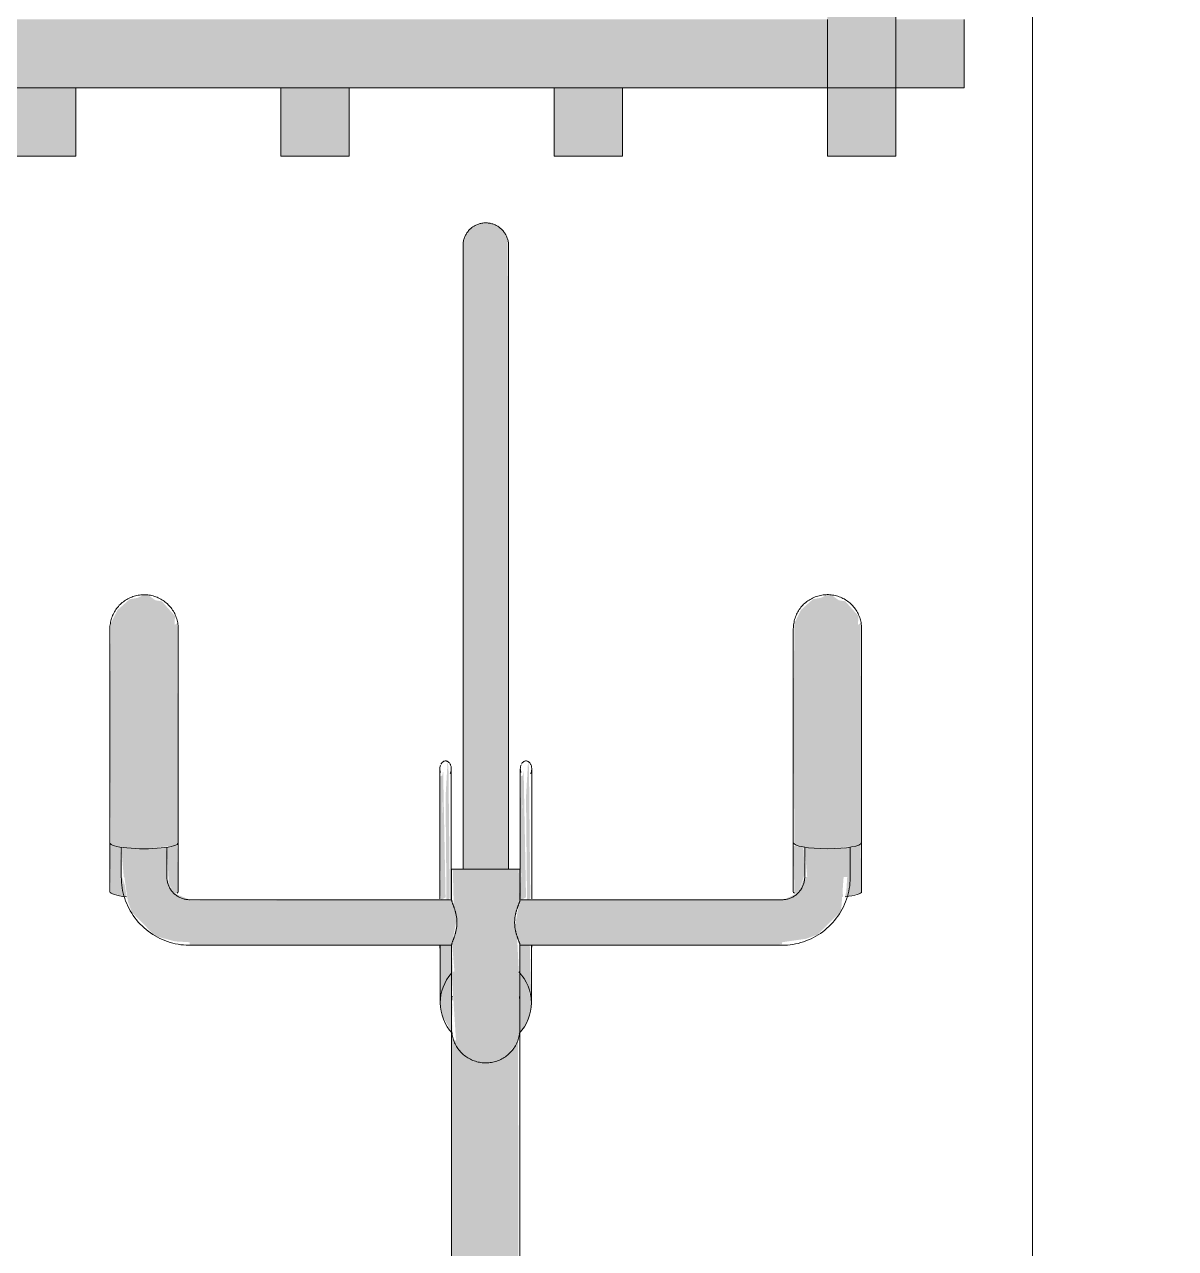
# Model space of a CAD drawing. Header units: inches. Extents: x -180 to 12286, y -2965 to 2717.
# Drawn here: x 937.64 to 962.91, y 1148.64 to 1175.5 of the extents above; entities that cross this region are included whole.
import ezdxf

# ---------------------------------------------------------------- set-up
doc = ezdxf.new("R2010")
doc.units = ezdxf.units.IN
doc.header["$MEASUREMENT"] = 0
doc.linetypes.add('Dash', pattern=[0.25, 0.125, -0.125])
doc.linetypes.add('Hidden 1_8_', pattern=[0.1875, 0.125, -0.0625])
for name, color, linetype, lineweight in [('A-DETL-HDLN-1', 90, 'Hidden 1_8_', 9), ('A-GENM', 5, 'Continuous', 9), ('Q-SPCQ', 91, 'Continuous', 9), ('Q-SPCQ-HDLN', 91, 'Dash', 9)]:
    doc.layers.add(name, color=color, linetype=linetype, lineweight=lineweight)

# ---------------------------------------------------------------- blocks, each defined once
blk = doc.blocks.new('2 x 12 - 2 x 12-673014-Site Plan')
at = {"layer": 'A-GENM'}
for points in [[(1174.113, -944.87), (1174.113, -955.267), (1175.613, -955.267), (1175.613, -886.767), (1174.113, -886.767), (1174.113, -941.699)], [(1172.613, -937.267), (1172.613, -938.767), (1174.113, -938.767), (1174.113, -937.267)], [(1172.613, -943.267), (1172.613, -944.767), (1174.113, -944.767), (1174.113, -943.267)], [(1172.613, -949.267), (1172.613, -950.767), (1174.113, -950.767), (1174.113, -949.267)], [(1172.613, -955.267), (1172.613, -956.767), (1174.113, -956.767), (1174.113, -955.267)], [(1174.113, -956.767), (1281.613, -956.767), (1281.613, -955.267), (1174.113, -955.267)], [(1174.113, -958.267), (1175.613, -958.267), (1175.613, -956.767), (1174.113, -956.767)]]:
    blk.add_hatch(color=256, dxfattribs=at).paths.add_polyline_path(points, flags=0)
for p, q in [((1174.113, -886.767), (1174.113, -955.267)), ((1172.613, -938.767), (1172.613, -937.267)), ((1174.113, -938.767), (1172.613, -938.767)), ((1172.613, -943.267), (1174.113, -943.267)), ((1172.613, -944.767), (1172.613, -943.267)), ((1174.113, -944.767), (1172.613, -944.767)), ((1172.613, -949.267), (1174.113, -949.267)), ((1172.613, -950.767), (1172.613, -949.267)), ((1174.113, -950.767), (1172.613, -950.767)), ((1172.613, -955.267), (1174.113, -955.267)), ((1172.613, -956.767), (1172.613, -955.267)), ((1175.613, -955.267), (1174.113, -955.267)), ((1174.113, -956.767), (1174.113, -955.267)), ((1174.113, -955.267), (1175.613, -955.267)), ((1174.113, -956.767), (1172.613, -956.767)), ((1174.113, -958.267), (1174.113, -956.767)), ((1174.113, -956.767), (1281.613, -956.767)), ((1175.613, -958.267), (1174.113, -958.267))]:
    blk.add_line(p, q, dxfattribs=at)
blk = doc.blocks.new('Bicycle_4878 - Bicycle_4878-776584-Site Plan')
at = {"layer": 'Q-SPCQ-HDLN'}
blk.add_line((12, 40.687), (12, -31.313), dxfattribs=at)
blk = doc.blocks.new('Bicycle_4878 - Bicycle_4878-V3-Site Plan')
at = {"layer": 'Q-SPCQ'}
for points in [[(-0.746, 12.876), (-0.75, 12.876), (-0.707, -8.88), (-0.602, -8.672), (-0.395, -8.461), (-0.194, -8.384), (0.141, -8.364), (0.284, -8.416), (0.653, -8.826), (0.75, -8.889), (0.707, 12.876), (0.65, 12.833), (0.375, 12.635), (0, 12.416), (-0.724, 12.876)], [(0.092, -8.35), (-0.274, -8.398), (-0.427, -8.478), (-0.673, -8.772), (-0.732, -8.959), (-0.731, -10.006), (-0.724, -10.341), (0.75, -10.341), (0.653, -8.826), (0.519, -8.592), (0.414, -8.54), (0.269, -8.402), (0.122, -8.359)], [(0.75, -9.106), (0.724, -9.703), (0.75, -9.452), (0.75, -9.172)], [(0.53, -10.341), (-0.724, -10.341), (-0.687, -11.124), (-0.637, -11.422), (-0.672, -11.672), (-0.735, -11.931), (-0.724, -12.591), (0.724, -12.591), (0.702, -11.768), (0.637, -11.422), (0.687, -11.124), (0.735, -10.914), (0.687, -10.341), (0.65, -10.341)], [(-6.5, -10.989), (-7.034, -11.066), (-7.286, -11.159), (-7.799, -11.672), (-7.854, -12.422), (-7.017, -12.422), (-7, -12.422), (-6.853, -12.069), (-6.5, -11.905), (-6.5, -11.069)], [(-3.445, -10.922), (-6.5, -10.94), (-6.5, -11.922), (-0.75, -11.913), (-0.637, -11.345), (-0.744, -10.922)], [(6.5, -10.922), (0.75, -10.932), (0.637, -11.5), (0.744, -11.922), (6.5, -11.897), (6.5, -10.94)], [(6.5, -10.989), (6.5, -11.905), (6.5, -11.922), (6.854, -12.069), (7.017, -12.422), (7.933, -12.422), (7.857, -11.888), (7.763, -11.637), (7.25, -11.123), (6.818, -11.008)], [(-0.954, -11.922), (-0.977, -11.975), (-0.948, -14.82), (-0.928, -14.957), (-0.883, -14.178), (-0.905, -11.922)], [(0.812, -11.922), (0.79, -11.975), (0.819, -14.82), (0.838, -14.957), (0.883, -14.178), (0.862, -11.922)], [(-7.933, -12.422), (-8, -12.422), (-7.983, -13.074), (-7.371, -13.045), (-7, -13.06), (-7.055, -12.422), (-7.875, -12.422)], [(0.194, -12.591), (-0.5, -12.591), (-0.483, -26.405), (-0.354, -26.63), (-0.129, -26.759), (0.129, -26.759), (0.354, -26.63), (0.483, -26.405), (0.5, -25.363), (0.5, -12.591), (0.341, -12.591)], [(7.12, -12.422), (7, -12.422), (7.017, -13.073), (7.629, -13.044), (8, -13.059), (7.945, -12.422), (7.125, -12.422)], [(-7.5, -13.042), (-8.15, -13.107), (-8.25, -13.172), (-8.226, -17.993), (-8.171, -17.954), (-8.177, -18.154), (-7.89, -18.472), (-7.749, -18.494), (-7.591, -18.606), (-7.47, -18.606), (-7.357, -18.548), (-7.182, -18.517), (-6.917, -18.281), (-6.776, -17.997), (-6.75, -15.867), (-6.776, -13.139), (-6.97, -13.08), (-7.306, -13.047)], [(7.5, -13.041), (6.85, -13.106), (6.75, -13.171), (6.774, -17.992), (6.829, -17.953), (6.823, -18.152), (7.11, -18.471), (7.251, -18.493), (7.409, -18.605), (7.53, -18.604), (7.643, -18.547), (7.818, -18.515), (8.083, -18.28), (8.224, -17.996), (8.25, -15.866), (8.224, -13.138), (8.03, -13.079), (7.694, -13.045)]]:
    blk.add_hatch(color=256, dxfattribs=at).paths.add_polyline_path(points, flags=0)
h = blk.add_hatch(color=256, dxfattribs=at)
h.paths.add_polyline_path([(0.73, -8.99), (0.75, -9.477), (0.75, -10.303), (0.928, -10.006), (0.966, -9.915), (1, -9.659), (0.966, -9.404), (0.75, -9.016), (0.732, -8.993)], flags=0)
h.paths.add_polyline_path([(-0.731, -8.991), (-0.866, -9.165), (-0.966, -9.404), (-1, -9.659), (-0.928, -10.006), (-0.866, -10.153), (-0.725, -10.292), (-0.73, -9)], flags=0)
h = blk.add_hatch(color=256, dxfattribs=at)
h.paths.add_polyline_path([(-1, -9.659), (-0.966, -10.922), (-0.748, -10.94), (-0.735, -10.932), (-0.748, -10.305), (-0.928, -10.006), (-0.966, -9.915)], flags=0)
h.paths.add_polyline_path([(1, -9.659), (0.928, -10.006), (0.732, -10.341), (0.724, -10.341), (0.75, -10.922), (1, -10.922), (1, -10.006)], flags=0)
h = blk.add_hatch(color=256, dxfattribs=at)
h.paths.add_polyline_path([(-7.827, -11.983), (-7.844, -11.985), (-7.829, -12.099)], flags=0)
h.paths.add_polyline_path([(-7.884, -11.988), (-8.224, -12.066), (-8.25, -12.1), (-8.224, -13.139), (-8, -13.06), (-7.983, -12.422), (-7.933, -12.422), (-7.913, -12.099)], flags=0)
h.paths.add_polyline_path([(-6.811, -12.051), (-6.879, -12.131), (-7, -12.484), (-6.97, -13.08), (-6.75, -13.107), (-6.776, -12.066)], flags=0)
h = blk.add_hatch(color=256, dxfattribs=at)
h.paths.add_polyline_path([(-0.785, -11.922), (-0.883, -11.975), (-0.831, -14.756), (-0.812, -14.648), (-0.773, -14.633), (-0.76, -12.973), (-0.759, -12.693), (-0.78, -12.477), (-0.758, -12.106), (-0.777, -11.922)], flags=0)
h.paths.add_polyline_path([(-0.809, -13.814), (-0.809, -14.066), (-0.815, -13.976)], flags=0)
h = blk.add_hatch(color=256, dxfattribs=at)
h.paths.add_polyline_path([(0.974, -11.922), (0.883, -11.975), (0.936, -14.756), (0.955, -14.648), (0.994, -14.633), (1.007, -12.973), (1.007, -12.693), (0.987, -12.477), (1.008, -12.106), (0.982, -11.922)], flags=0)
h.paths.add_polyline_path([(0.958, -13.814), (0.958, -14.066), (0.951, -13.976)], flags=0)
h = blk.add_hatch(color=256, dxfattribs=at)
h.paths.add_polyline_path([(7.883, -11.987), (7.923, -12.242), (7.983, -12.422), (8, -12.422), (8.03, -13.079), (8.25, -13.138), (8.224, -12.065), (7.915, -11.991)], flags=0)
h.paths.add_polyline_path([(6.809, -12.051), (6.75, -12.098), (6.776, -13.138), (7, -13.059), (6.956, -12.302), (6.849, -12.067)], flags=0)
for p, q in [((-0.75, 12.933), (-0.75, -9.016)), ((0.75, -9.016), (0.75, 12.933)), ((-0.75, -9.106), (-0.75, -9.659)), ((0.75, -9.659), (0.75, -9.106)), ((-1, -9.659), (-1, -10.932)), ((1, -10.932), (1, -9.659)), ((-0.75, -10.341), (-0.75, -10.932)), ((0.75, -10.932), (0.75, -10.341)), ((-0.744, -10.922), (-6.5, -10.922)), ((6.5, -10.922), (0.744, -10.922)), ((-6.5, -11.922), (-0.744, -11.922)), ((-0.75, -11.913), (-0.75, -12.591)), ((0.744, -11.922), (6.5, -11.922)), ((0.75, -12.591), (0.75, -11.913)), ((-8.25, -12.1), (-8.25, -13.172)), ((-6.75, -13.172), (-6.75, -12.1)), ((6.75, -12.098), (6.75, -13.171)), ((8.25, -13.171), (8.25, -12.098)), ((-8, -12.422), (-8, -13.076)), ((-7, -13.076), (-7, -12.422)), ((-0.75, -12.591), (-0.724, -12.591)), ((0.75, -12.591), (-0.75, -12.591)), ((0.724, -12.591), (0.75, -12.591)), ((7, -12.422), (7, -13.075)), ((8, -13.075), (8, -12.422))]:
    blk.add_line(p, q, dxfattribs=at)
at = {"layer": 'Q-SPCQ', "flags": 128}
for points in [[(-0.75, -9.091), (-0.749, -9.061), (-0.748, -9.031), (-0.745, -9.001), (-0.74, -8.971), (-0.735, -8.942), (-0.729, -8.912), (-0.721, -8.883), (-0.712, -8.855), (-0.702, -8.827), (-0.691, -8.799), (-0.679, -8.771), (-0.665, -8.744), (-0.651, -8.718), (-0.635, -8.692), (-0.619, -8.667), (-0.602, -8.643), (-0.583, -8.619), (-0.564, -8.596), (-0.544, -8.574), (-0.523, -8.553), (-0.501, -8.532), (-0.478, -8.513), (-0.454, -8.494), (-0.43, -8.476), (-0.405, -8.46), (-0.38, -8.444), (-0.353, -8.429), (-0.327, -8.416), (-0.3, -8.403), (-0.272, -8.392), (-0.244, -8.381), (-0.215, -8.372), (-0.186, -8.364), (-0.157, -8.357), (-0.127, -8.352), (-0.098, -8.347), (-0.068, -8.344), (-0.038, -8.342), (-0.008, -8.341), (0.022, -8.341), (0.052, -8.343), (0.082, -8.345), (0.111, -8.349), (0.141, -8.354), (0.17, -8.36), (0.199, -8.368), (0.228, -8.376), (0.257, -8.386), (0.285, -8.397), (0.312, -8.409), (0.339, -8.422), (0.366, -8.436), (0.392, -8.451), (0.417, -8.467), (0.441, -8.484), (0.465, -8.502), (0.488, -8.522), (0.511, -8.542), (0.532, -8.562), (0.553, -8.584), (0.573, -8.607), (0.592, -8.63), (0.61, -8.654), (0.627, -8.679), (0.643, -8.704), (0.658, -8.73), (0.672, -8.757), (0.684, -8.784), (0.696, -8.811), (0.707, -8.839), (0.716, -8.868), (0.724, -8.897), (0.732, -8.926), (0.738, -8.955), (0.742, -8.985), (0.746, -9.015), (0.749, -9.045), (0.75, -9.075), (0.75, -9.091)], [(-0.75, -9.106), (-0.75, -9.099), (-0.75, -9.094), (-0.75, -9.092), (-0.75, -9.091)], [(-0.75, -9.091), (-0.75, -9.092), (-0.75, -9.095), (-0.75, -9.1), (-0.75, -9.107), (-0.75, -9.116), (-0.75, -9.127), (-0.75, -9.139), (-0.75, -9.154), (-0.75, -9.171), (-0.75, -9.189), (-0.75, -9.21), (-0.75, -9.232), (-0.75, -9.256), (-0.75, -9.282), (-0.75, -9.309), (-0.75, -9.338), (-0.75, -9.369), (-0.75, -9.401), (-0.75, -9.435), (-0.75, -9.47), (-0.75, -9.506), (-0.75, -9.544), (-0.75, -9.583), (-0.75, -9.624), (-0.75, -9.665), (-0.75, -9.708), (-0.75, -9.752), (-0.75, -9.796), (-0.75, -9.842), (-0.75, -9.888), (-0.75, -9.935), (-0.75, -9.982), (-0.75, -10.031), (-0.75, -10.079), (-0.75, -10.128), (-0.75, -10.178), (-0.75, -10.227), (-0.75, -10.277), (-0.75, -10.327), (-0.75, -10.341)], [(0.75, -10.341), (0.75, -10.291), (0.75, -10.241), (0.75, -10.191), (0.75, -10.142), (0.75, -10.092), (0.75, -10.044), (0.75, -9.995), (0.75, -9.948), (0.75, -9.9), (0.75, -9.854), (0.75, -9.808), (0.75, -9.764), (0.75, -9.72), (0.75, -9.677), (0.75, -9.635), (0.75, -9.594), (0.75, -9.555), (0.75, -9.517), (0.75, -9.48), (0.75, -9.444), (0.75, -9.41), (0.75, -9.377), (0.75, -9.346), (0.75, -9.317), (0.75, -9.289), (0.75, -9.263), (0.75, -9.238), (0.75, -9.216), (0.75, -9.195), (0.75, -9.176), (0.75, -9.159), (0.75, -9.143), (0.75, -9.13), (0.75, -9.118), (0.75, -9.109), (0.75, -9.101), (0.75, -9.096), (0.75, -9.092), (0.75, -9.091)], [(0.75, -9.091), (0.75, -9.092), (0.75, -9.095), (0.75, -9.1), (0.75, -9.106)], [(-6.5, -10.922), (-6.56, -10.924), (-6.62, -10.927), (-6.68, -10.933), (-6.739, -10.942), (-6.798, -10.952), (-6.857, -10.965), (-6.915, -10.981), (-6.972, -10.999), (-7.028, -11.019), (-7.084, -11.041), (-7.139, -11.065), (-7.193, -11.092), (-7.245, -11.121), (-7.297, -11.152), (-7.347, -11.184), (-7.396, -11.219), (-7.443, -11.256), (-7.489, -11.295), (-7.533, -11.335), (-7.576, -11.377), (-7.617, -11.421), (-7.656, -11.467), (-7.693, -11.514), (-7.729, -11.562), (-7.762, -11.612), (-7.794, -11.663), (-7.823, -11.716), (-7.85, -11.769), (-7.875, -11.823), (-7.898, -11.879), (-7.919, -11.935), (-7.937, -11.992), (-7.953, -12.05), (-7.967, -12.109), (-7.978, -12.168), (-7.987, -12.227), (-7.994, -12.286), (-7.998, -12.346), (-8, -12.406), (-8, -12.422)], [(8, -12.422), (7.999, -12.363), (7.995, -12.303), (7.989, -12.243), (7.981, -12.184), (7.97, -12.124), (7.957, -12.066), (7.942, -12.008), (7.924, -11.951), (7.904, -11.894), (7.882, -11.838), (7.857, -11.784), (7.83, -11.73), (7.802, -11.677), (7.771, -11.626), (7.738, -11.576), (7.703, -11.527), (7.666, -11.479), (7.628, -11.433), (7.587, -11.389), (7.545, -11.346), (7.501, -11.306), (7.456, -11.266), (7.409, -11.229), (7.36, -11.194), (7.31, -11.16), (7.259, -11.129), (7.207, -11.1), (7.154, -11.072), (7.099, -11.047), (7.044, -11.024), (6.987, -11.004), (6.93, -10.985), (6.872, -10.969), (6.814, -10.956), (6.755, -10.944), (6.696, -10.935), (6.636, -10.929), (6.576, -10.924), (6.516, -10.923), (6.5, -10.922)], [(-7, -12.422), (-7, -12.403), (-6.998, -12.383), (-6.996, -12.363), (-6.994, -12.343), (-6.99, -12.323), (-6.986, -12.304), (-6.981, -12.284), (-6.975, -12.265), (-6.968, -12.246), (-6.961, -12.228), (-6.952, -12.21), (-6.943, -12.192), (-6.934, -12.174), (-6.924, -12.157), (-6.913, -12.14), (-6.901, -12.124), (-6.889, -12.108), (-6.876, -12.093), (-6.862, -12.078), (-6.848, -12.064), (-6.834, -12.05), (-6.819, -12.037), (-6.803, -12.025), (-6.787, -12.013), (-6.77, -12.002), (-6.753, -11.991), (-6.736, -11.982), (-6.718, -11.972), (-6.7, -11.964), (-6.681, -11.956), (-6.662, -11.95), (-6.643, -11.943), (-6.624, -11.938), (-6.605, -11.934), (-6.585, -11.93), (-6.565, -11.927), (-6.545, -11.925), (-6.525, -11.923), (-6.505, -11.923), (-6.5, -11.922)], [(-1.008, -11.943), (-1.008, -11.956), (-1.008, -11.968), (-1.008, -11.98), (-1.008, -11.993), (-1.008, -12.005), (-1.008, -12.018), (-1.008, -12.031), (-1.008, -12.282), (-1.008, -12.532), (-1.008, -12.548), (-1.008, -12.564), (-1.008, -12.58), (-1.008, -12.596), (-1.008, -12.851), (-1.008, -13.111), (-1.008, -13.132), (-1.008, -13.403), (-1.008, -13.426), (-1.008, -13.449), (-1.008, -13.737), (-1.008, -13.764), (-1.008, -13.791), (-1.008, -14.101), (-1.008, -14.44), (-1.008, -14.795)], [(-0.758, -11.943), (-0.758, -11.956), (-0.758, -11.968), (-0.758, -11.98), (-0.758, -11.993), (-0.758, -12.005), (-0.758, -12.018), (-0.758, -12.031), (-0.758, -12.282), (-0.758, -12.532), (-0.758, -12.548), (-0.758, -12.564), (-0.758, -12.58), (-0.758, -12.596), (-0.758, -12.851), (-0.758, -13.111), (-0.758, -13.132), (-0.758, -13.403), (-0.758, -13.426), (-0.758, -13.449), (-0.758, -13.737), (-0.758, -13.764), (-0.758, -13.791), (-0.758, -14.101), (-0.758, -14.44), (-0.758, -14.795)], [(0.758, -11.943), (0.758, -11.956), (0.758, -11.968), (0.758, -11.98), (0.758, -11.993), (0.758, -12.005), (0.758, -12.018), (0.758, -12.031), (0.758, -12.282), (0.758, -12.532), (0.758, -12.548), (0.758, -12.564), (0.758, -12.58), (0.758, -12.596), (0.758, -12.851), (0.758, -13.111), (0.758, -13.132), (0.758, -13.403), (0.758, -13.426), (0.758, -13.449), (0.758, -13.737), (0.758, -13.764), (0.758, -13.791), (0.758, -14.101), (0.758, -14.44), (0.758, -14.795)], [(1.008, -11.943), (1.008, -11.956), (1.008, -11.968), (1.008, -11.98), (1.008, -11.993), (1.008, -12.005), (1.008, -12.018), (1.008, -12.031), (1.008, -12.282), (1.008, -12.532), (1.008, -12.548), (1.008, -12.564), (1.008, -12.58), (1.008, -12.596), (1.008, -12.851), (1.008, -13.111), (1.008, -13.132), (1.008, -13.403), (1.008, -13.426), (1.008, -13.449), (1.008, -13.737), (1.008, -13.764), (1.008, -13.791), (1.008, -14.101), (1.008, -14.44), (1.008, -14.795)], [(6.5, -11.922), (6.52, -11.923), (6.54, -11.924), (6.56, -11.926), (6.58, -11.929), (6.599, -11.932), (6.619, -11.937), (6.638, -11.942), (6.657, -11.948), (6.676, -11.955), (6.695, -11.962), (6.713, -11.97), (6.731, -11.979), (6.748, -11.989), (6.766, -11.999), (6.782, -12.01), (6.799, -12.021), (6.814, -12.034), (6.83, -12.047), (6.844, -12.06), (6.859, -12.074), (6.872, -12.089), (6.885, -12.104), (6.898, -12.12), (6.91, -12.136), (6.921, -12.152), (6.931, -12.169), (6.941, -12.187), (6.95, -12.205), (6.958, -12.223), (6.966, -12.241), (6.973, -12.26), (6.979, -12.279), (6.984, -12.298), (6.989, -12.318), (6.993, -12.338), (6.996, -12.357), (6.998, -12.377), (6.999, -12.397), (7, -12.417), (7, -12.422)], [(-0.5, -12.591), (-0.5, -12.711), (-0.5, -13.188), (-0.5, -13.667), (-0.5, -14.146), (-0.5, -14.626), (-0.5, -15.106), (-0.5, -15.584), (-0.5, -16.06), (-0.5, -16.533), (-0.5, -17.002), (-0.5, -17.468), (-0.5, -17.928), (-0.5, -18.382), (-0.5, -18.829), (-0.5, -19.27), (-0.5, -19.702), (-0.5, -20.126), (-0.5, -20.54), (-0.5, -20.944), (-0.5, -21.338), (-0.5, -21.72), (-0.5, -22.091), (-0.5, -22.449), (-0.5, -22.794), (-0.5, -23.125), (-0.5, -23.442), (-0.5, -23.744), (-0.5, -24.031), (-0.5, -24.303), (-0.5, -24.559), (-0.5, -24.798), (-0.5, -25.02), (-0.5, -25.225), (-0.5, -25.413), (-0.5, -25.583), (-0.5, -25.734), (-0.5, -25.868), (-0.5, -25.983), (-0.5, -26.079), (-0.5, -26.156), (-0.5, -26.214), (-0.5, -26.253), (-0.5, -26.273), (-0.5, -26.276)], [(0.5, -26.276), (0.5, -26.266), (0.5, -26.238), (0.5, -26.19), (0.5, -26.123), (0.5, -26.037), (0.5, -25.932), (0.5, -25.809), (0.5, -25.667), (0.5, -25.507), (0.5, -25.329), (0.5, -25.133), (0.5, -24.92), (0.5, -24.69), (0.5, -24.443), (0.5, -24.18), (0.5, -23.901), (0.5, -23.607), (0.5, -23.298), (0.5, -22.974), (0.5, -22.637), (0.5, -22.286), (0.5, -21.922), (0.5, -21.546), (0.5, -21.158), (0.5, -20.76), (0.5, -20.351), (0.5, -19.932), (0.5, -19.504), (0.5, -19.068), (0.5, -18.624), (0.5, -18.174), (0.5, -17.717), (0.5, -17.254), (0.5, -16.787), (0.5, -16.316), (0.5, -15.841), (0.5, -15.364), (0.5, -14.885), (0.5, -14.406), (0.5, -13.926), (0.5, -13.446), (0.5, -12.968), (0.5, -12.591)], [(-8.25, -13.172), (-8.25, -13.331), (-8.25, -13.49), (-8.25, -13.649), (-8.25, -13.809), (-8.25, -13.969), (-8.25, -14.129), (-8.25, -14.288), (-8.25, -14.447), (-8.25, -14.605), (-8.25, -14.761), (-8.25, -14.917), (-8.25, -15.07), (-8.25, -15.222), (-8.25, -15.371), (-8.25, -15.518), (-8.25, -15.662), (-8.25, -15.804), (-8.25, -15.942), (-8.25, -16.077), (-8.25, -16.209), (-8.25, -16.337), (-8.25, -16.461), (-8.25, -16.58), (-8.25, -16.696), (-8.25, -16.807), (-8.25, -16.913), (-8.25, -17.014), (-8.25, -17.11), (-8.25, -17.201), (-8.25, -17.287), (-8.25, -17.367), (-8.25, -17.442), (-8.25, -17.511), (-8.25, -17.574), (-8.25, -17.631), (-8.25, -17.682), (-8.25, -17.727), (-8.25, -17.766), (-8.25, -17.799), (-8.25, -17.825), (-8.25, -17.845), (-8.25, -17.859), (-8.25, -17.866), (-8.25, -17.867)], [(-6.75, -17.867), (-6.75, -17.864), (-6.75, -17.854), (-6.75, -17.838), (-6.75, -17.816), (-6.75, -17.787), (-6.75, -17.752), (-6.75, -17.711), (-6.75, -17.664), (-6.75, -17.611), (-6.75, -17.551), (-6.75, -17.486), (-6.75, -17.415), (-6.75, -17.338), (-6.75, -17.256), (-6.75, -17.168), (-6.75, -17.075), (-6.75, -16.977), (-6.75, -16.874), (-6.75, -16.766), (-6.75, -16.654), (-6.75, -16.537), (-6.75, -16.416), (-6.75, -16.29), (-6.75, -16.161), (-6.75, -16.028), (-6.75, -15.892), (-6.75, -15.752), (-6.75, -15.61), (-6.75, -15.464), (-6.75, -15.317), (-6.75, -15.166), (-6.75, -15.014), (-6.75, -14.86), (-6.75, -14.704), (-6.75, -14.547), (-6.75, -14.389), (-6.75, -14.23), (-6.75, -14.07), (-6.75, -13.91), (-6.75, -13.75), (-6.75, -13.59), (-6.75, -13.431), (-6.75, -13.272), (-6.75, -13.172)], [(6.75, -13.171), (6.75, -13.329), (6.75, -13.488), (6.75, -13.648), (6.75, -13.808), (6.75, -13.968), (6.75, -14.128), (6.75, -14.287), (6.75, -14.446), (6.75, -14.604), (6.75, -14.76), (6.75, -14.915), (6.75, -15.069), (6.75, -15.22), (6.75, -15.37), (6.75, -15.517), (6.75, -15.661), (6.75, -15.803), (6.75, -15.941), (6.75, -16.076), (6.75, -16.208), (6.75, -16.336), (6.75, -16.459), (6.75, -16.579), (6.75, -16.695), (6.75, -16.805), (6.75, -16.911), (6.75, -17.013), (6.75, -17.109), (6.75, -17.2), (6.75, -17.286), (6.75, -17.366), (6.75, -17.441), (6.75, -17.509), (6.75, -17.573), (6.75, -17.63), (6.75, -17.681), (6.75, -17.726), (6.75, -17.765), (6.75, -17.797), (6.75, -17.824), (6.75, -17.844), (6.75, -17.857), (6.75, -17.865), (6.75, -17.866)], [(8.25, -17.866), (8.25, -17.863), (8.25, -17.853), (8.25, -17.837), (8.25, -17.815), (8.25, -17.786), (8.25, -17.751), (8.25, -17.71), (8.25, -17.663), (8.25, -17.609), (8.25, -17.55), (8.25, -17.485), (8.25, -17.414), (8.25, -17.337), (8.25, -17.255), (8.25, -17.167), (8.25, -17.074), (8.25, -16.976), (8.25, -16.873), (8.25, -16.765), (8.25, -16.653), (8.25, -16.536), (8.25, -16.414), (8.25, -16.289), (8.25, -16.16), (8.25, -16.027), (8.25, -15.891), (8.25, -15.751), (8.25, -15.609), (8.25, -15.463), (8.25, -15.315), (8.25, -15.165), (8.25, -15.013), (8.25, -14.859), (8.25, -14.703), (8.25, -14.546), (8.25, -14.388), (8.25, -14.229), (8.25, -14.069), (8.25, -13.909), (8.25, -13.749), (8.25, -13.589), (8.25, -13.43), (8.25, -13.271), (8.25, -13.171)], [(-8.25, -17.867), (-8.25, -17.864), (-8.25, -17.854), (-8.25, -17.838), (-8.25, -17.816), (-8.25, -17.787), (-8.25, -17.752), (-8.25, -17.711), (-8.25, -17.664), (-8.25, -17.611), (-8.25, -17.551), (-8.25, -17.486), (-8.25, -17.415), (-8.25, -17.338), (-8.25, -17.256), (-8.25, -17.168), (-8.25, -17.075), (-8.25, -16.977), (-8.25, -16.874), (-8.25, -16.766), (-8.25, -16.654), (-8.25, -16.537), (-8.25, -16.416), (-8.25, -16.29), (-8.25, -16.161), (-8.25, -16.028), (-8.25, -15.892), (-8.25, -15.752), (-8.25, -15.61), (-8.25, -15.464), (-8.25, -15.317), (-8.25, -15.166), (-8.25, -15.014), (-8.25, -14.86), (-8.25, -14.704), (-8.25, -14.562)], [(-6.75, -14.562), (-6.75, -14.719), (-6.75, -14.874), (-6.75, -15.028), (-6.75, -15.18), (-6.75, -15.33), (-6.75, -15.478), (-6.75, -15.623), (-6.75, -15.766), (-6.75, -15.905), (-6.75, -16.041), (-6.75, -16.173), (-6.75, -16.302), (-6.75, -16.427), (-6.75, -16.548), (-6.75, -16.665), (-6.75, -16.777), (-6.75, -16.884), (-6.75, -16.987), (-6.75, -17.084), (-6.75, -17.177), (-6.75, -17.264), (-6.75, -17.346), (-6.75, -17.422), (-6.75, -17.492), (-6.75, -17.557), (-6.75, -17.616), (-6.75, -17.669), (-6.75, -17.715), (-6.75, -17.756), (-6.75, -17.79), (-6.75, -17.818), (-6.75, -17.84), (-6.75, -17.855), (-6.75, -17.864), (-6.75, -17.867)], [(6.75, -17.866), (6.75, -17.863), (6.75, -17.853), (6.75, -17.837), (6.75, -17.815), (6.75, -17.786), (6.75, -17.751), (6.75, -17.71), (6.75, -17.663), (6.75, -17.609), (6.75, -17.55), (6.75, -17.485), (6.75, -17.414), (6.75, -17.337), (6.75, -17.255), (6.75, -17.167), (6.75, -17.074), (6.75, -16.976), (6.75, -16.873), (6.75, -16.765), (6.75, -16.653), (6.75, -16.536), (6.75, -16.414), (6.75, -16.289), (6.75, -16.16), (6.75, -16.027), (6.75, -15.891), (6.75, -15.751), (6.75, -15.609), (6.75, -15.463), (6.75, -15.315), (6.75, -15.165), (6.75, -15.013), (6.75, -14.859), (6.75, -14.703), (6.75, -14.56)], [(8.25, -14.56), (8.25, -14.717), (8.25, -14.873), (8.25, -15.027), (8.25, -15.179), (8.25, -15.329), (8.25, -15.477), (8.25, -15.622), (8.25, -15.764), (8.25, -15.904), (8.25, -16.04), (8.25, -16.172), (8.25, -16.301), (8.25, -16.426), (8.25, -16.547), (8.25, -16.663), (8.25, -16.776), (8.25, -16.883), (8.25, -16.986), (8.25, -17.083), (8.25, -17.176), (8.25, -17.263), (8.25, -17.345), (8.25, -17.421), (8.25, -17.491), (8.25, -17.556), (8.25, -17.615), (8.25, -17.668), (8.25, -17.714), (8.25, -17.755), (8.25, -17.789), (8.25, -17.817), (8.25, -17.839), (8.25, -17.854), (8.25, -17.863), (8.25, -17.866)], [(-6.75, -17.867), (-6.751, -17.897), (-6.752, -17.927), (-6.755, -17.957), (-6.76, -17.987), (-6.765, -18.016), (-6.771, -18.045), (-6.779, -18.074), (-6.788, -18.103), (-6.798, -18.131), (-6.809, -18.159), (-6.821, -18.187), (-6.835, -18.213), (-6.849, -18.24), (-6.865, -18.265), (-6.881, -18.291), (-6.898, -18.315), (-6.917, -18.339), (-6.936, -18.362), (-6.956, -18.384), (-6.977, -18.405), (-6.999, -18.426), (-7.022, -18.445), (-7.046, -18.464), (-7.07, -18.481), (-7.095, -18.498), (-7.12, -18.514), (-7.147, -18.529), (-7.173, -18.542), (-7.2, -18.555), (-7.228, -18.566), (-7.256, -18.576), (-7.285, -18.586), (-7.314, -18.594), (-7.343, -18.6), (-7.373, -18.606), (-7.402, -18.611), (-7.432, -18.614), (-7.462, -18.616), (-7.492, -18.617), (-7.522, -18.617), (-7.552, -18.615), (-7.582, -18.613), (-7.611, -18.609), (-7.641, -18.604), (-7.67, -18.597), (-7.699, -18.59), (-7.728, -18.582), (-7.757, -18.572), (-7.785, -18.561), (-7.812, -18.549), (-7.839, -18.536), (-7.866, -18.522), (-7.892, -18.507), (-7.917, -18.491), (-7.941, -18.473), (-7.965, -18.455), (-7.988, -18.436), (-8.011, -18.416), (-8.032, -18.395), (-8.053, -18.374), (-8.073, -18.351), (-8.092, -18.328), (-8.11, -18.304), (-8.127, -18.279), (-8.143, -18.254), (-8.158, -18.228), (-8.172, -18.201), (-8.184, -18.174), (-8.196, -18.146), (-8.207, -18.118), (-8.216, -18.09), (-8.224, -18.061), (-8.232, -18.032), (-8.238, -18.003), (-8.242, -17.973), (-8.246, -17.943), (-8.249, -17.913), (-8.25, -17.883), (-8.25, -17.867)], [(8.25, -17.866), (8.249, -17.896), (8.248, -17.926), (8.245, -17.956), (8.24, -17.985), (8.235, -18.015), (8.229, -18.044), (8.221, -18.073), (8.212, -18.102), (8.202, -18.13), (8.191, -18.158), (8.179, -18.185), (8.165, -18.212), (8.151, -18.239), (8.135, -18.264), (8.119, -18.289), (8.102, -18.314), (8.083, -18.337), (8.064, -18.36), (8.044, -18.383), (8.023, -18.404), (8.001, -18.424), (7.978, -18.444), (7.954, -18.463), (7.93, -18.48), (7.905, -18.497), (7.88, -18.513), (7.853, -18.527), (7.827, -18.541), (7.8, -18.553), (7.772, -18.565), (7.744, -18.575), (7.715, -18.584), (7.686, -18.592), (7.657, -18.599), (7.627, -18.605), (7.598, -18.609), (7.568, -18.613), (7.538, -18.615), (7.508, -18.616), (7.478, -18.616), (7.448, -18.614), (7.418, -18.611), (7.389, -18.608), (7.359, -18.603), (7.33, -18.596), (7.301, -18.589), (7.272, -18.58), (7.243, -18.571), (7.215, -18.56), (7.188, -18.548), (7.161, -18.535), (7.134, -18.521), (7.108, -18.506), (7.083, -18.489), (7.059, -18.472), (7.035, -18.454), (7.012, -18.435), (6.989, -18.415), (6.968, -18.394), (6.947, -18.372), (6.927, -18.35), (6.908, -18.327), (6.89, -18.303), (6.873, -18.278), (6.857, -18.253), (6.842, -18.227), (6.828, -18.2), (6.816, -18.173), (6.804, -18.145), (6.793, -18.117), (6.784, -18.089), (6.776, -18.06), (6.768, -18.031), (6.762, -18.001), (6.758, -17.972), (6.754, -17.942), (6.751, -17.912), (6.75, -17.882), (6.75, -17.866)], [(-0.5, -26.276), (-0.5, -26.266), (-0.5, -26.238), (-0.5, -26.19), (-0.5, -26.123), (-0.5, -26.045)], [(0.5, -26.276), (0.5, -26.296), (0.498, -26.316), (0.496, -26.336), (0.494, -26.356), (0.49, -26.375), (0.486, -26.395), (0.481, -26.414), (0.475, -26.433), (0.468, -26.452), (0.461, -26.471), (0.452, -26.489), (0.443, -26.507), (0.434, -26.524), (0.424, -26.542), (0.413, -26.558), (0.401, -26.575), (0.389, -26.59), (0.376, -26.606), (0.362, -26.621), (0.348, -26.635), (0.334, -26.648), (0.319, -26.661), (0.303, -26.674), (0.287, -26.686), (0.27, -26.697), (0.253, -26.707), (0.236, -26.717), (0.218, -26.726), (0.2, -26.734), (0.181, -26.742), (0.162, -26.749), (0.143, -26.755), (0.124, -26.76), (0.105, -26.765), (0.085, -26.769), (0.065, -26.772), (0.045, -26.774), (0.025, -26.775), (0.005, -26.776), (-0.015, -26.776), (-0.035, -26.775), (-0.054, -26.773), (-0.074, -26.77), (-0.094, -26.767), (-0.114, -26.763), (-0.133, -26.758), (-0.152, -26.752), (-0.171, -26.746), (-0.19, -26.739), (-0.208, -26.731), (-0.226, -26.722), (-0.244, -26.713), (-0.261, -26.703), (-0.278, -26.692), (-0.294, -26.68), (-0.31, -26.668), (-0.326, -26.655), (-0.341, -26.642), (-0.355, -26.628), (-0.369, -26.614), (-0.382, -26.599), (-0.395, -26.583), (-0.406, -26.567), (-0.418, -26.551), (-0.428, -26.534), (-0.438, -26.516), (-0.448, -26.499), (-0.456, -26.481), (-0.464, -26.462), (-0.471, -26.444), (-0.477, -26.425), (-0.483, -26.405), (-0.488, -26.386), (-0.492, -26.366), (-0.495, -26.347), (-0.497, -26.327), (-0.499, -26.307), (-0.5, -26.287), (-0.5, -26.276)], [(0.5, -26.079), (0.5, -26.156), (0.5, -26.214), (0.5, -26.253), (0.5, -26.273), (0.5, -26.276)]]:
    blk.add_lwpolyline(points, dxfattribs=at)
at = {"layer": 'Q-SPCQ'}
for centre, major_axis, ratio, start_param, end_param in [((0, -9.659), (1, 0), 0.987688, 2.394922, 3.141593), ((0, -9.659), (1, 0), 0.987688, 0, 0.74758), ((0, -9.659), (1, 0), 0.987688, 3.141593, 3.905219), ((0, -9.659), (0.75, 0), 0.987688, 3.141593, 3.332217), ((0, -9.659), (-0.75, 0), 0.987688, 2.94176, 3.141593), ((0, -9.659), (1, 0), 0.987688, 5.566335, 6.283185), ((-7.5, -12.1), (0.75, 0), 0.173648, 2.108859, 3.141593), ((-7.5, -12.1), (0.75, 0), 0.173648, 0, 0.261799), ((7.5, -12.098), (0.75, 0), 0.173648, 2.879793, 3.141593), ((7.5, -12.098), (0.75, 0), 0.173648, 0, 1.033297), ((-7.5, -13.172), (-0.75, 0), 0.173648, 3.141593, 6.283185), ((7.5, -13.171), (0.75, 0), 0.173648, 0, 3.141593)]:
    blk.add_ellipse(centre, major_axis=major_axis, ratio=ratio, start_param=start_param, end_param=end_param, dxfattribs=at)
for points, knots in [([(-1.003, -10.845), (-1.006, -10.859), (-1.008, -10.882), (-1.008, -10.905), (-1.008, -10.912)], [-0.58823529, -0.58823529, -0.58823529, -0.58823529, -0.52941176, -0.5, -0.5, -0.5, -0.5]), ([(-0.75, -11.913), (-0.749, -11.908), (-0.747, -11.897), (-0.742, -11.878), (-0.736, -11.86), (-0.729, -11.841), (-0.721, -11.819), (-0.713, -11.798), (-0.706, -11.781), (-0.702, -11.768), (-0.697, -11.754), (-0.691, -11.735), (-0.682, -11.71), (-0.674, -11.684), (-0.667, -11.662), (-0.663, -11.645), (-0.659, -11.628), (-0.654, -11.605), (-0.647, -11.575), (-0.641, -11.538), (-0.636, -11.5), (-0.634, -11.461), (-0.633, -11.422), (-0.634, -11.384), (-0.636, -11.345), (-0.641, -11.307), (-0.647, -11.27), (-0.654, -11.24), (-0.659, -11.217), (-0.663, -11.2), (-0.667, -11.183), (-0.674, -11.161), (-0.682, -11.135), (-0.691, -11.11), (-0.697, -11.091), (-0.702, -11.077), (-0.707, -11.064), (-0.713, -11.046), (-0.721, -11.026), (-0.729, -11.004), (-0.736, -10.985), (-0.742, -10.967), (-0.747, -10.948), (-0.749, -10.937), (-0.75, -10.932)], [0, 0, 0, 0, 0.055556, 0.083333, 0.111111, 0.138889, 0.166667, 0.194444, 0.208333, 0.222222, 0.236111, 0.25, 0.277778, 0.305556, 0.319444, 0.333333, 0.347222, 0.361111, 0.388889, 0.416667, 0.444444, 0.472222, 0.5, 0.527778, 0.555556, 0.583333, 0.611111, 0.638889, 0.652778, 0.666667, 0.680556, 0.694444, 0.722222, 0.75, 0.763889, 0.777778, 0.791667, 0.805556, 0.833333, 0.861111, 0.888889, 0.916667, 0.944444, 1, 1, 1, 1]), ([(0.75, -10.932), (0.749, -10.937), (0.747, -10.948), (0.741, -10.967), (0.736, -10.985), (0.729, -11.004), (0.721, -11.026), (0.713, -11.047), (0.706, -11.064), (0.702, -11.077), (0.697, -11.091), (0.691, -11.11), (0.682, -11.135), (0.674, -11.161), (0.667, -11.183), (0.663, -11.2), (0.659, -11.217), (0.654, -11.24), (0.647, -11.27), (0.641, -11.307), (0.636, -11.345), (0.634, -11.384), (0.633, -11.422), (0.634, -11.461), (0.636, -11.5), (0.641, -11.538), (0.647, -11.575), (0.654, -11.605), (0.659, -11.628), (0.663, -11.645), (0.667, -11.662), (0.674, -11.684), (0.682, -11.71), (0.691, -11.735), (0.697, -11.754), (0.702, -11.768), (0.707, -11.781), (0.713, -11.799), (0.721, -11.819), (0.729, -11.841), (0.736, -11.86), (0.741, -11.878), (0.747, -11.897), (0.749, -11.908), (0.75, -11.913)], [0, 0, 0, 0, 0.055556, 0.083333, 0.111111, 0.138889, 0.166667, 0.194444, 0.208333, 0.222222, 0.236111, 0.25, 0.277778, 0.305556, 0.319444, 0.333333, 0.347222, 0.361111, 0.388889, 0.416667, 0.444444, 0.472222, 0.5, 0.527778, 0.555556, 0.583333, 0.611111, 0.638889, 0.652778, 0.666667, 0.680556, 0.694444, 0.722222, 0.75, 0.763889, 0.777778, 0.791667, 0.805556, 0.833333, 0.861111, 0.888889, 0.916667, 0.944444, 1, 1, 1, 1]), ([(1.008, -10.912), (1.008, -10.905), (1.008, -10.882), (1.006, -10.859), (1.003, -10.845)], [-0.5, -0.5, -0.5, -0.5, -0.47058824, -0.41176471, -0.41176471, -0.41176471, -0.41176471])]:
    blk.add_open_spline(points, degree=3, knots=knots, dxfattribs=at)
for points in [[(-0.75, -10.932), (-0.75, -10.929), (-0.749, -10.924), (-0.746, -10.922), (-0.744, -10.922)], [(0.744, -10.922), (0.746, -10.922), (0.749, -10.924), (0.75, -10.929), (0.75, -10.932)], [(-0.744, -11.922), (-0.746, -11.922), (-0.749, -11.921), (-0.75, -11.916), (-0.75, -11.913)], [(0.75, -11.913), (0.75, -11.916), (0.749, -11.921), (0.746, -11.922), (0.744, -11.922)], [(-0.883, -14.969), (-0.891, -14.969), (-0.906, -14.967), (-0.929, -14.958), (-0.949, -14.944), (-0.968, -14.924), (-0.984, -14.9), (-0.996, -14.873), (-1.004, -14.843), (-1.008, -14.811), (-1.008, -14.779), (-1.004, -14.747), (-0.996, -14.717), (-0.988, -14.698), (-0.983, -14.69)], [(-0.772, -14.717), (-0.768, -14.727), (-0.762, -14.747), (-0.758, -14.779), (-0.758, -14.811), (-0.762, -14.843), (-0.768, -14.863), (-0.772, -14.872)], [(0.883, -14.969), (0.876, -14.969), (0.86, -14.967), (0.838, -14.958), (0.817, -14.944), (0.799, -14.924), (0.783, -14.9), (0.771, -14.873), (0.762, -14.843), (0.758, -14.811), (0.758, -14.779), (0.762, -14.747), (0.771, -14.717), (0.779, -14.698), (0.784, -14.69)], [(0.995, -14.717), (0.998, -14.727), (1.004, -14.747), (1.008, -14.779), (1.008, -14.811), (1.004, -14.843), (0.998, -14.863), (0.995, -14.872)], [(-0.784, -14.9), (-0.788, -14.908), (-0.799, -14.924), (-0.817, -14.944), (-0.838, -14.958), (-0.86, -14.967), (-0.876, -14.969), (-0.883, -14.969)], [(0.983, -14.9), (0.978, -14.908), (0.968, -14.924), (0.949, -14.944), (0.929, -14.958), (0.906, -14.967), (0.891, -14.969), (0.883, -14.969)]]:
    blk.add_open_spline(points, degree=3, dxfattribs=at)
at = {"layer": 'Q-SPCQ-HDLN'}
blk.add_line((-12, -31.313), (-12, 40.687), dxfattribs=at)

msp = doc.modelspace()

# ---------------------------------------------------------------- linework, layer by layer
at = {"layer": 'A-DETL-HDLN-1'}
msp.add_arc((1113.933, 1258.399), 234, 144.70252, 360, dxfattribs=at)

# ---------------------------------------------------------------- block references
at = {"layer": 'A-GENM', "rotation": 89.9999999999999}
msp.add_blockref('2 x 12 - 2 x 12-673014-Site Plan', (0, 0), dxfattribs=at)
at = {"layer": 'Q-SPCQ', "rotation": 180}
for name, p in [('Bicycle_4878 - Bicycle_4878-V3-Site Plan', (947.767, 1144.373)), ('Bicycle_4878 - Bicycle_4878-776584-Site Plan', (971.767, 1144.373))]:
    msp.add_blockref(name, p, dxfattribs=at)

doc.saveas('drawing.dxf')
